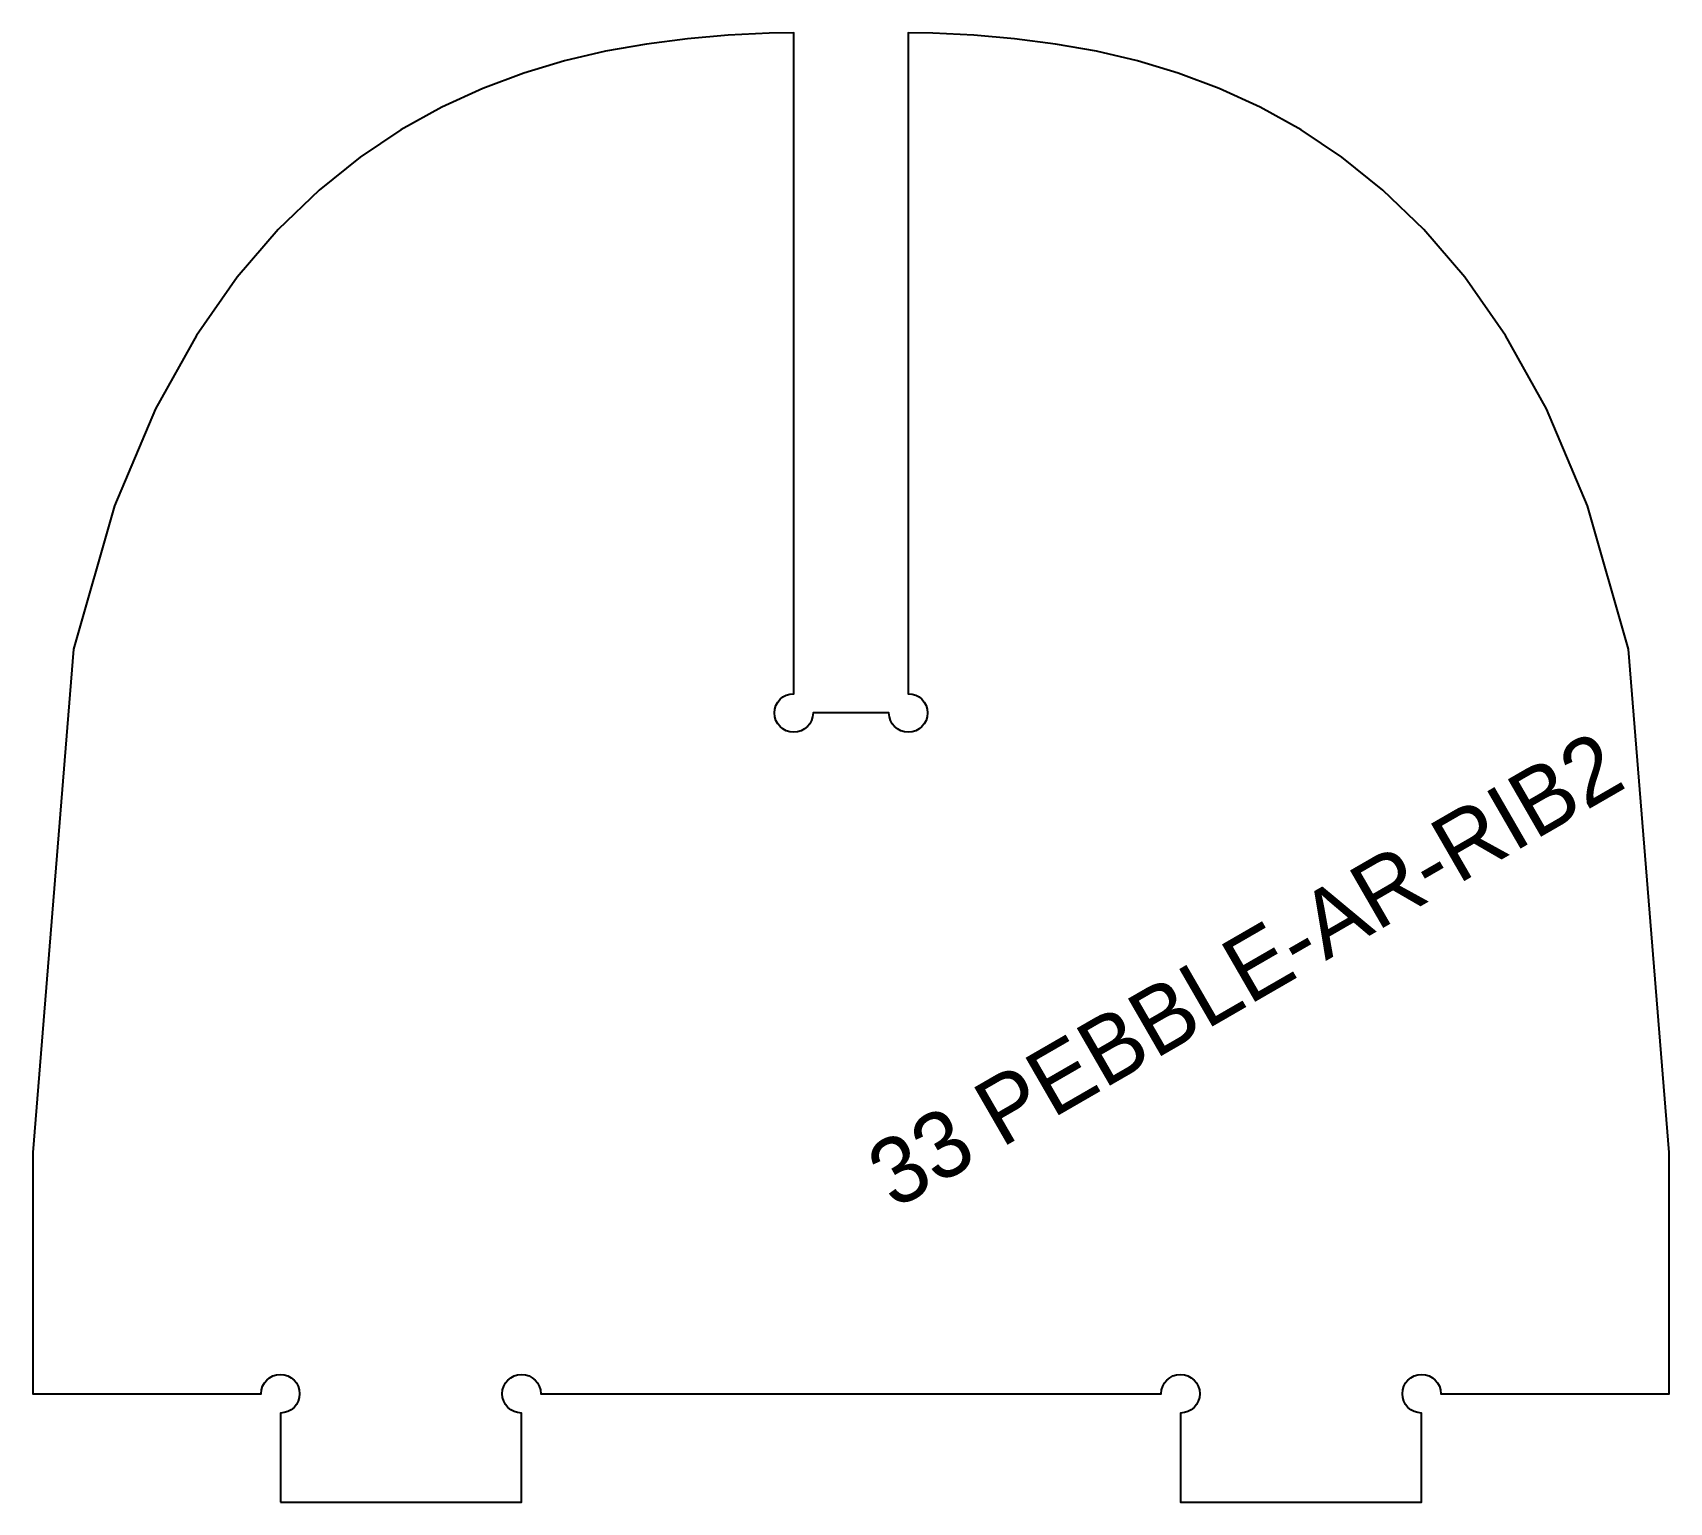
# Model space of a CAD drawing. Header units: millimetres. Extents: x 0 to 271, y 0 to 244.
import ezdxf
from ezdxf.enums import TextEntityAlignment as Align

# ---------------------------------------------------------------- set-up
doc = ezdxf.new("R2010")
doc.units = ezdxf.units.MM
doc.layers.add('CUT', color=1, linetype='Continuous')
doc.layers.add('ENGRAVE-LABEL', color=3, linetype='Continuous')

msp = doc.modelspace()

# ---------------------------------------------------------------- linework, layer by layer
at = {"layer": 'CUT'}
msp.add_lwpolyline([(41.0686, 0), (81.0686, 0), (81.0686, 14.8, -2.41421356), (84.2686, 18), (187.1472, 18, -2.41421356), (190.3472, 14.8), (190.3472, 0), (230.3472, 0), (230.3472, 14.8, -2.41421356), (233.5472, 18), (271.4158, 18), (271.4158, 58), (264.6304, 141.4757), (257.845, 165.2643), (251.0596, 181.3551), (244.2742, 193.532), (237.4888, 203.2116), (230.7034, 211.1068), (223.918, 217.637), (217.1326, 223.0743), (210.3472, 227.608), (203.5618, 231.3771), (196.7765, 234.4884), (189.9911, 237.0268), (183.2057, 239.0628), (176.4203, 240.6567), (169.6349, 241.8624), (162.8495, 242.7297), (156.0641, 243.3069), (149.2787, 243.6436), (145.2079, 243.7336), (145.2079, 134.1116, -2.41421356), (142.0079, 130.9116), (129.4079, 130.9116, -2.41421356), (126.2079, 134.1116), (126.2079, 243.7336), (122.1371, 243.6436), (115.3517, 243.3069), (108.5663, 242.7297), (101.7809, 241.8624), (94.9955, 240.6567), (88.2101, 239.0628), (81.4247, 237.0268), (74.6393, 234.4884), (67.854, 231.3771), (61.0686, 227.608), (54.2832, 223.0743), (47.4978, 217.637), (40.7124, 211.1068), (33.927, 203.2116), (27.1416, 193.532), (20.3562, 181.3551), (13.5708, 165.2643), (6.7854, 141.4757), (0, 58), (0, 18), (37.8686, 18, -2.41421356), (41.0686, 14.8)], format="xyb", close=True, dxfattribs=at)

# ---------------------------------------------------------------- texts
at = {"layer": 'ENGRAVE-LABEL'}
msp.add_text('33 PEBBLE-AR-RIB2', height=11, rotation=30, dxfattribs=at).set_placement((201.0474, 88.3796), align=Align.MIDDLE_CENTER)

doc.saveas('drawing.dxf')
